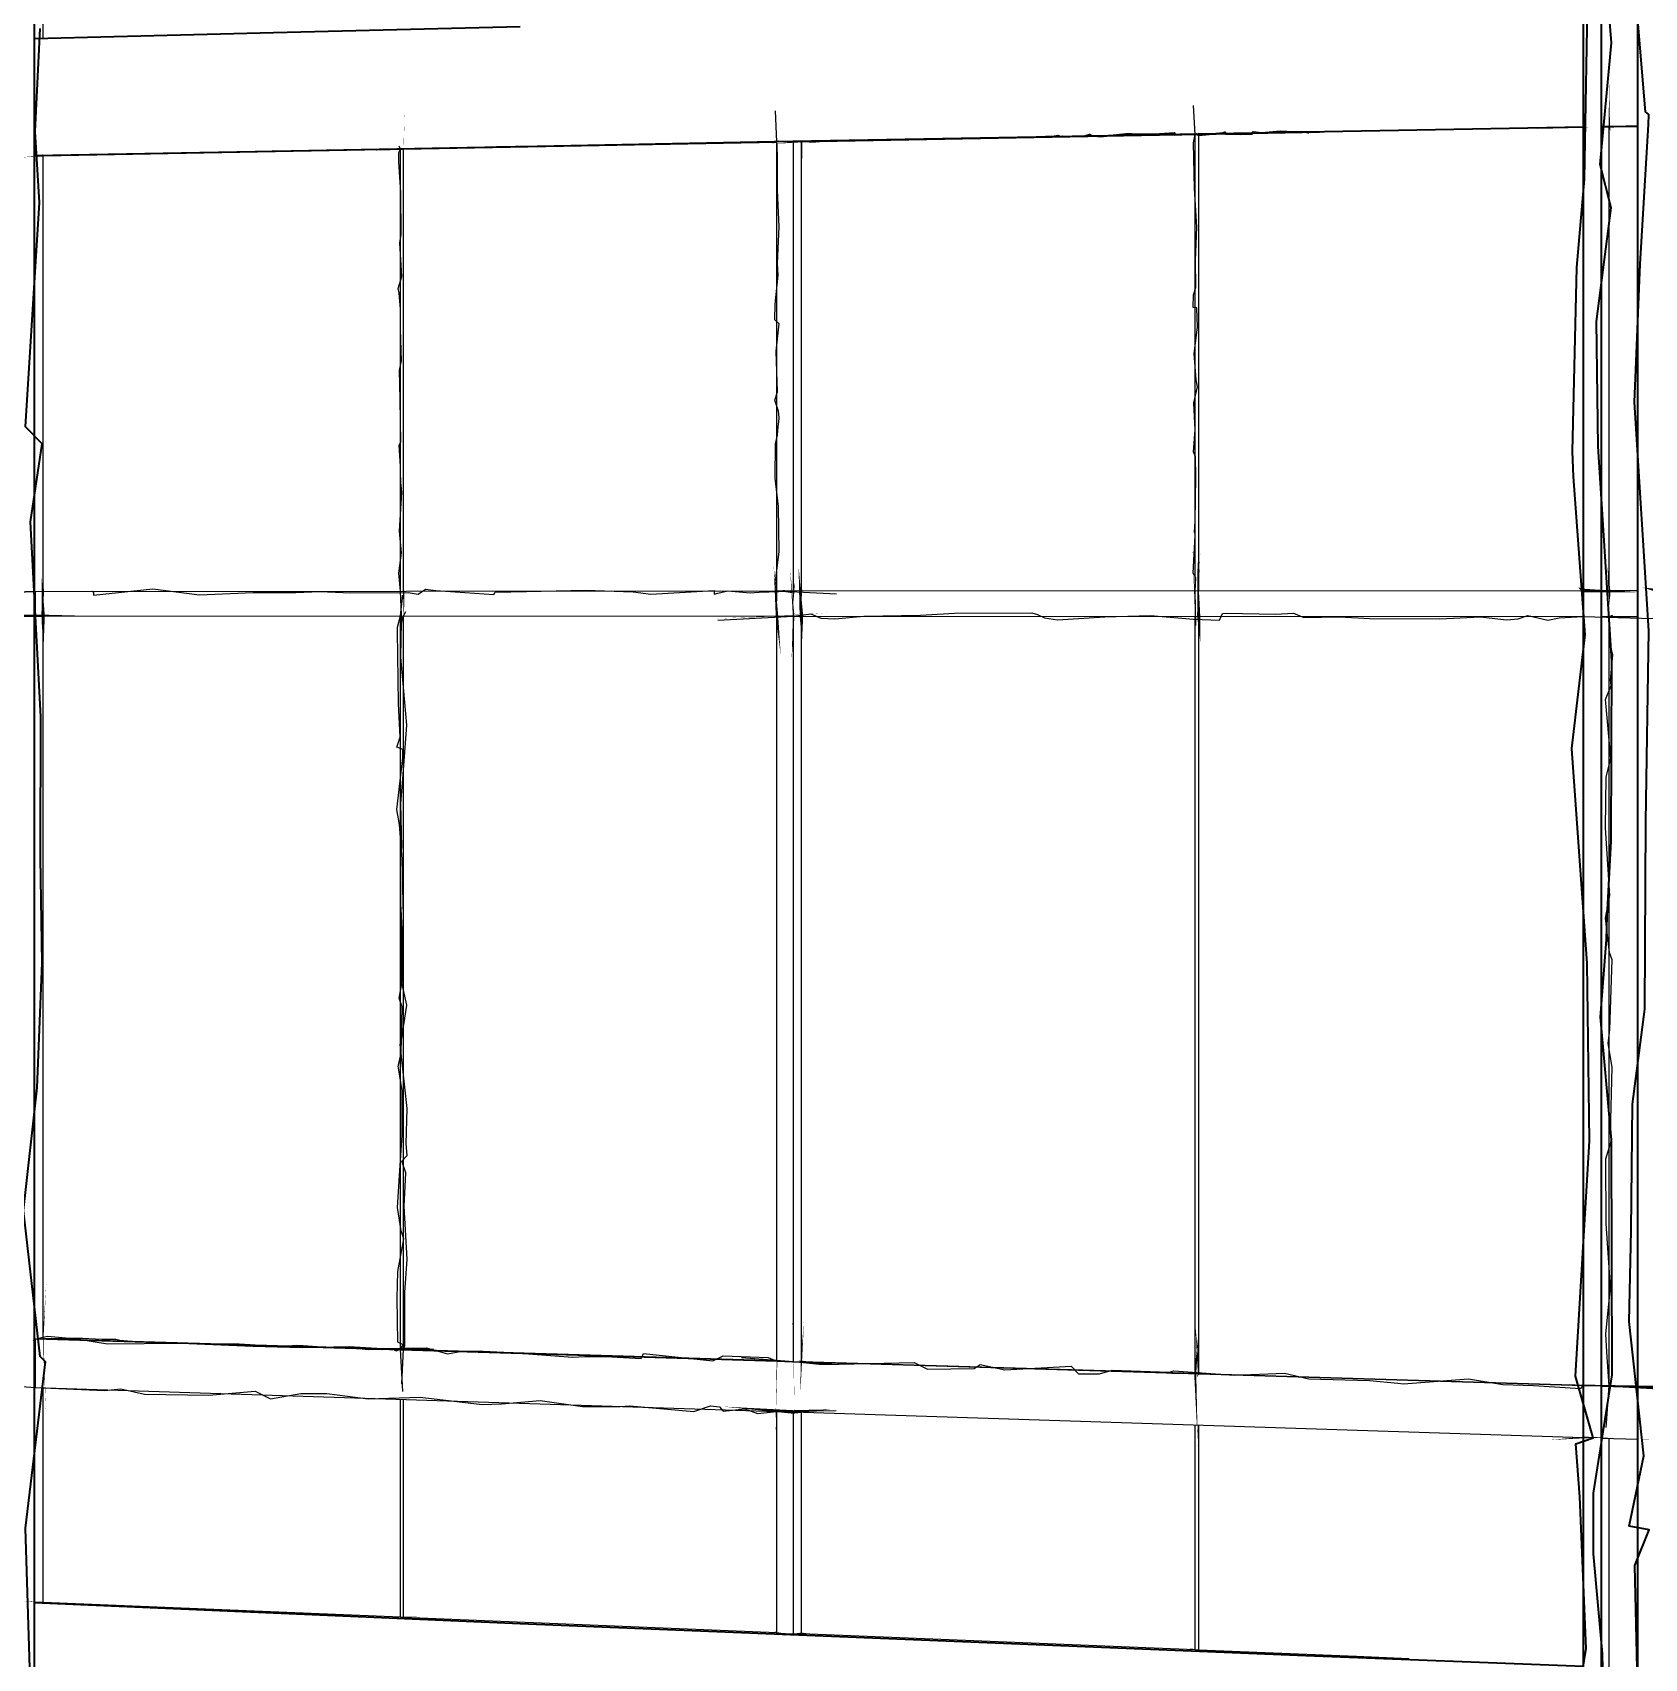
# Model space of a CAD drawing. Header units: inches. Extents: x -877 to 882, y -418 to 410.
# Drawn here: x -410 to -281.3, y -179.6 to -49.8 of the extents above; entities that cross this region are included whole.
import ezdxf

# ---------------------------------------------------------------- set-up
doc = ezdxf.new("R2010")
doc.units = ezdxf.units.IN
doc.header["$LTSCALE"] = 0.5
doc.header["$MEASUREMENT"] = 0
doc.layers.get('0').update_dxf_attribs({"lineweight": 18})
for name, color, linetype, lineweight in [('A-Glaz-Curt', 52, 'Continuous', 35), ('A-Glaz-Curt-Unit', 51, 'Continuous', 25), ('A-Wall', 113, 'Continuous', 35)]:
    doc.layers.add(name, color=color, linetype=linetype, lineweight=lineweight)

# ---------------------------------------------------------------- blocks, each defined once
blk = doc.blocks.new('*U12')
at = {"color": 7, "linetype": 'Continuous', "lineweight": -3}
for p, q in [((-289.84, -57.4), (-286.16, -57.33)), ((-350.55, -94.36), (-349.96, -94.36)), ((-350.55, -96.37), (-350, -96.37)), ((-349.22, -96.37), (-349.22, -96.37)), ((-350.55, -155.85), (-349.22, -155.89)), ((-350.5, -159.87), (-349.22, -159.92)), ((-304.28, -179.42), (-300.1, -179.59))]:
    blk.add_line(p, q, dxfattribs=at)
at = {"layer": 'A-Glaz-Curt', "color": 143, "linetype": 'Continuous', "lineweight": 35}
for p, q in [((-281.81, -223.87), (-281.81, 271.68)), ((-286.16, -223.62), (-286.16, 270.95)), ((-284.71, -223.7), (-284.71, 271.19)), ((-409.82, -215.92), (-409.82, 248.93)), ((-286.16, -57.31), (-286.16, -47.34)), ((-284.71, -57.28), (-284.71, -47.31)), ((-281.81, -57.23), (-281.81, -47.25)), ((-390.74, -49.77), (-371.06, -49.29)), ((-409.82, -50.24), (-390.74, -49.77)), ((-409.82, -59.6), (-409.82, -50.24)), ((-350.77, -58.48), (-329.87, -58.09)), ((-329.87, -58.09), (-308.34, -57.7)), ((-308.34, -57.7), (-286.16, -57.31)), ((-286.16, -57.31), (-286.16, -57.31)), ((-284.71, -57.28), (-283.75, -57.27)), ((-284.71, -57.28), (-284.1, -57.3)), ((-283.75, -57.27), (-282.78, -57.25)), ((-282.78, -57.25), (-281.81, -57.23)), ((-281.81, -57.23), (-281.81, -57.23)), ((-409.82, -59.6), (-390.74, -59.23)), ((-409.82, -59.6), (-409.14, -59.62)), ((-390.74, -59.23), (-371.06, -58.86)), ((-371.06, -58.86), (-350.77, -58.48)), ((-409.82, -175.13), (-409.14, -175.11)), ((-409.82, -184.5), (-409.82, -175.13)), ((-409.82, -175.13), (-390.74, -175.96)), ((-390.74, -175.96), (-371.06, -176.79)), ((-371.06, -176.79), (-350.77, -177.64)), ((-350.77, -177.64), (-329.87, -178.49)), ((-329.87, -178.49), (-308.34, -179.35)), ((-308.34, -179.35), (-286.16, -180.22))]:
    blk.add_line(p, q, dxfattribs=at)
at = {"layer": 'A-Glaz-Curt-Unit', "color": 141, "linetype": 'Continuous', "lineweight": 25}
for p, q in [((-409.14, -50.22), (-409.14, -33.08)), ((-348.6, -58.49), (-317.16, -57.91)), ((-316.88, -57.9), (-307.23, -57.72)), ((-284.1, -57.3), (-281.81, -57.26)), ((-284.1, -94.32), (-284.1, -57.3)), ((-409.14, -59.62), (-380.62, -59.09)), ((-409.14, -94.39), (-409.14, -59.62)), ((-380.36, -59.08), (-350.55, -58.53)), ((-348.6, -94.35), (-348.6, -58.49)), ((-409.14, -154.04), (-409.14, -96.34)), ((-348.6, -155.87), (-348.6, -96.37)), ((-284.1, -157.82), (-284.1, -96.4)), ((-409.14, -154.04), (-380.62, -154.9)), ((-380.36, -154.91), (-350.55, -155.81)), ((-348.6, -155.87), (-317.16, -156.82)), ((-316.88, -156.83), (-286.16, -157.76)), ((-409.14, -175.11), (-409.14, -157.98)), ((-284.1, -157.82), (-281.81, -157.89)), ((-348.6, -177.6), (-348.6, -159.94)), ((-284.1, -180.25), (-284.1, -162.02)), ((-409.14, -175.11), (-380.62, -176.28)), ((-380.36, -176.29), (-350.55, -177.52)), ((-348.6, -177.6), (-317.16, -178.89)), ((-316.88, -178.9), (-304.28, -179.42))]:
    blk.add_line(p, q, dxfattribs=at)
at = {"layer": 'A-Glaz-Curt-Unit', "color": 143, "linetype": 'Continuous', "lineweight": 25}
for p, q in [((-317.16, -57.91), (-316.88, -57.9)), ((-317.16, -94.34), (-317.16, -57.91)), ((-316.88, -94.34), (-316.88, -57.9)), ((-380.62, -59.09), (-380.36, -59.08)), ((-380.62, -94.37), (-380.62, -59.09)), ((-380.36, -94.37), (-380.36, -59.08)), ((-350.55, -58.5), (-349.22, -58.48)), ((-350.55, -94.36), (-350.55, -58.5)), ((-349.22, -94.35), (-349.22, -58.48)), ((-349.22, -58.48), (-348.6, -58.49)), ((-409.76, -94.39), (-350.55, -94.36)), ((-409.76, -96.34), (-409.76, -94.39)), ((-350.55, -94.36), (-349.22, -94.35)), ((-349.96, -94.36), (-286.18, -94.32)), ((-349.22, -94.35), (-349.22, -94.35)), ((-286.18, -96.39), (-286.18, -94.32)), ((-286.18, -94.32), (-286.16, -94.32)), ((-284.71, -96.4), (-284.71, -94.32)), ((-284.71, -94.32), (-281.81, -94.32)), ((-281.81, -96.4), (-281.81, -94.32)), ((-281.81, -94.32), (-281.81, -94.32)), ((-409.76, -96.34), (-350.55, -96.37)), ((-380.62, -154.9), (-380.62, -96.35)), ((-380.36, -154.91), (-380.36, -96.35)), ((-350.55, -155.85), (-350.55, -96.37)), ((-350.55, -96.37), (-349.22, -96.37)), ((-350, -96.37), (-349.22, -96.37)), ((-349.22, -155.89), (-349.22, -96.37)), ((-349.22, -96.37), (-349.22, -96.37)), ((-349.22, -96.37), (-286.18, -96.39)), ((-317.16, -156.82), (-317.16, -96.38)), ((-316.88, -156.83), (-316.88, -96.38)), ((-286.18, -96.39), (-286.16, -96.39)), ((-284.71, -96.4), (-281.81, -96.4)), ((-281.81, -96.4), (-281.81, -96.4)), ((-409.76, -154.06), (-409.14, -154.04)), ((-409.76, -157.96), (-409.76, -154.06)), ((-409.76, -154.06), (-350.55, -155.85)), ((-380.62, -154.9), (-380.36, -154.91)), ((-350.55, -155.85), (-349.22, -155.89)), ((-349.22, -155.89), (-286.18, -157.8)), ((-317.16, -156.82), (-316.88, -156.83)), ((-409.76, -157.96), (-350.55, -159.87)), ((-286.18, -161.95), (-286.18, -157.8)), ((-286.18, -157.8), (-286.16, -157.8)), ((-284.71, -157.84), (-284.1, -157.82)), ((-284.71, -162), (-284.71, -157.84)), ((-284.71, -157.84), (-281.81, -157.92)), ((-281.81, -162.09), (-281.81, -157.92)), ((-281.81, -157.92), (-281.81, -157.92)), ((-380.62, -176.28), (-380.62, -158.9)), ((-380.36, -176.29), (-380.36, -158.91)), ((-350.55, -177.57), (-350.55, -159.87)), ((-350.55, -159.87), (-349.22, -159.92)), ((-349.26, -159.91), (-286.18, -161.95)), ((-349.22, -177.63), (-349.22, -159.92)), ((-317.16, -178.89), (-317.16, -160.95)), ((-316.88, -178.9), (-316.88, -160.96)), ((-286.18, -161.95), (-286.16, -161.95)), ((-284.71, -162), (-281.81, -162.09)), ((-281.81, -162.09), (-281.81, -162.09)), ((-380.62, -176.28), (-380.36, -176.29)), ((-350.55, -177.57), (-349.22, -177.63)), ((-349.22, -177.63), (-348.6, -177.6)), ((-317.16, -178.89), (-316.88, -178.9))]:
    blk.add_line(p, q, dxfattribs=at)
blk = doc.blocks.new('New Napkin Sketch')
at = {"layer": 'A-Wall', "color": 141, "linetype": 'Continuous', "lineweight": 25}
for p, q in [((-409.14, -50.22), (-409.14, -33.08)), ((-316.88, -57.9), (-307.23, -57.72)), ((-284.1, -57.3), (-281.81, -57.26)), ((-409.14, -175.11), (-409.14, -157.98)), ((-284.1, -157.82), (-281.81, -157.89)), ((-348.6, -177.6), (-348.6, -159.94)), ((-284.1, -180.25), (-284.1, -162.02)), ((-316.88, -178.9), (-304.28, -179.42))]:
    blk.add_line(p, q, dxfattribs=at)
at = {"layer": 'A-Wall', "color": 143, "linetype": 'Continuous', "lineweight": 35}
for p, q in [((-286.16, -57.31), (-286.16, -47.34)), ((-284.71, -57.28), (-284.71, -47.31)), ((-281.81, -57.23), (-281.81, -47.25)), ((-409.82, -50.24), (-390.74, -49.77)), ((-409.82, -59.6), (-409.82, -50.24)), ((-286.16, -57.31), (-286.16, -57.31)), ((-284.71, -57.28), (-283.75, -57.27)), ((-284.71, -57.28), (-284.1, -57.3)), ((-283.75, -57.27), (-282.78, -57.25)), ((-282.78, -57.25), (-281.81, -57.23)), ((-281.81, -57.23), (-281.81, -57.23)), ((-409.82, -59.6), (-390.74, -59.23)), ((-409.82, -59.6), (-409.14, -59.62)), ((-409.82, -175.13), (-409.14, -175.11)), ((-409.82, -184.5), (-409.82, -175.13)), ((-409.82, -175.13), (-390.74, -175.96))]:
    blk.add_line(p, q, dxfattribs=at)
at = {"layer": 'A-Wall', "color": 143, "linetype": 'Continuous', "lineweight": 25}
for p, q in [((-317.16, -57.91), (-316.88, -57.9)), ((-380.62, -59.09), (-380.36, -59.08)), ((-350.55, -58.5), (-349.22, -58.48)), ((-349.22, -58.48), (-348.6, -58.49)), ((-409.76, -96.34), (-409.76, -94.39)), ((-350.55, -94.36), (-349.22, -94.35)), ((-349.22, -94.35), (-349.22, -94.35)), ((-286.18, -96.39), (-286.18, -94.32)), ((-286.18, -94.32), (-286.16, -94.32)), ((-284.71, -96.4), (-284.71, -94.32)), ((-284.71, -94.32), (-281.81, -94.32)), ((-281.81, -96.4), (-281.81, -94.32)), ((-281.81, -94.32), (-281.81, -94.32)), ((-350.55, -96.37), (-349.22, -96.37)), ((-350, -96.37), (-349.22, -96.37)), ((-349.22, -96.37), (-349.22, -96.37)), ((-286.18, -96.39), (-286.16, -96.39)), ((-284.71, -96.4), (-281.81, -96.4)), ((-281.81, -96.4), (-281.81, -96.4)), ((-409.76, -154.06), (-409.14, -154.04)), ((-409.76, -157.96), (-409.76, -154.06)), ((-380.62, -154.9), (-380.36, -154.91)), ((-350.55, -155.85), (-349.22, -155.89)), ((-317.16, -156.82), (-316.88, -156.83)), ((-286.18, -161.95), (-286.18, -157.8)), ((-286.18, -157.8), (-286.16, -157.8)), ((-284.71, -157.84), (-284.1, -157.82)), ((-284.71, -162), (-284.71, -157.84)), ((-284.71, -157.84), (-281.81, -157.92)), ((-281.81, -162.09), (-281.81, -157.92)), ((-281.81, -157.92), (-281.81, -157.92)), ((-380.62, -176.28), (-380.62, -158.9)), ((-380.36, -176.29), (-380.36, -158.91)), ((-350.55, -177.57), (-350.55, -159.87)), ((-350.55, -159.87), (-349.22, -159.92)), ((-349.22, -177.63), (-349.22, -159.92)), ((-317.16, -178.89), (-317.16, -160.95)), ((-316.88, -178.9), (-316.88, -160.96)), ((-286.18, -161.95), (-286.16, -161.95)), ((-284.71, -162), (-281.81, -162.09)), ((-281.81, -162.09), (-281.81, -162.09)), ((-380.62, -176.28), (-380.36, -176.29)), ((-350.55, -177.57), (-349.22, -177.63)), ((-349.22, -177.63), (-348.6, -177.6)), ((-317.16, -178.89), (-316.88, -178.9))]:
    blk.add_line(p, q, dxfattribs=at)
at = {"layer": 'A-Wall', "color": 7, "linetype": 'Continuous', "lineweight": -3}
for p, q in [((-289.84, -57.4), (-286.16, -57.33)), ((-350.55, -94.36), (-349.96, -94.36)), ((-350.55, -96.37), (-350, -96.37)), ((-349.22, -96.37), (-349.22, -96.37)), ((-350.55, -155.85), (-349.22, -155.89)), ((-350.5, -159.87), (-349.22, -159.92)), ((-304.28, -179.42), (-300.1, -179.59))]:
    blk.add_line(p, q, dxfattribs=at)
at = {"layer": 'A-Wall', "color": 143, "linetype": 'Continuous', "lineweight": 35, "extrusion": (0, 0, -1)}
for points in [[(287, -229.79), (286.16, -223.62), (285.3, -223.18), (285.61, -216.78), (286.9, -208.98), (286.12, -207.05), (285.74, -191.4), (287, -185.37), (285.96, -178.8), (286.44, -166.69), (286.77, -162.46), (285.38, -161.97), (286.79, -157.06), (285.69, -138.25), (285.87, -124.1), (287.08, -106.94), (286.03, -97.86), (286.95, -85.21), (287.04, -83.21), (286.69, -68.54), (286.07, -61.47), (285.79, -44.9)], [(280.97, -230.32), (281.81, -223.87), (281.62, -216.13), (281.32, -214.31), (280.89, -200.2), (281.71, -187.42), (282.06, -172.18), (280.91, -169.32), (282.52, -169.04), (281.35, -163.41), (282.52, -152.68), (282.35, -145.41), (282.26, -135.34), (281.27, -127.74), (281.18, -112.76), (280.94, -97.55), (282.1, -79.29), (281.63, -68.27), (280.97, -57.12), (280.95, -56.31), (281.21, -56.09), (282.72, -37.93)], [(284.51, -225.17), (284.71, -223.7), (283.86, -217.16), (284.24, -198.32), (284.63, -179.2), (285.35, -171.23), (285.35, -166.39), (283.87, -156.95), (283.92, -138.18), (284.81, -128.39), (284.32, -122.19), (284.27, -120.32), (283.94, -114.33), (283.89, -99.96), (284.99, -82.83), (285.13, -72.85), (283.95, -63.76), (284.84, -60.3), (283.92, -50.6), (284.84, -39.42)], [(410.37, -221.92), (409.82, -215.92), (409.84, -198.8), (409.43, -183.69), (410.13, -182.91), (410.54, -169.18), (408.94, -155.9), (409.37, -155.47), (410.7, -143.83), (409.61, -134.02), (409.22, -124.05), (409.35, -115.67), (409.32, -104.4), (410.16, -88.83), (409.22, -82.62), (410.54, -81.24), (409.42, -63.35), (409.79, -57.66), (409.38, -49.44)], [(331.94, -58.14), (329.87, -58.09), (328.4, -58.04), (328.09, -58), (327.93, -58.08), (327.73, -58.05), (326.14, -58.07), (325.59, -57.91), (325.48, -57.98), (324.72, -58.06), (322.69, -57.86), (322.22, -57.87), (321.72, -57.88), (320.4, -57.89), (318.81, -57.79), (318.78, -57.93), (317.08, -57.85), (316.88, -57.96), (314.95, -57.77), (314.79, -57.73), (314.73, -57.86), (313.52, -57.89), (312.62, -57.86), (312.53, -57.7), (311.85, -57.79), (310.39, -57.65), (309.28, -57.69), (308.34, -57.7), (308.1, -57.77)]]:
    blk.add_lwpolyline(points, dxfattribs=at)
for points in [[(392.69, -49.89, 0, 0.00542, 0), (390.74, -49.77, 0.00542, 0, 0), (390.44, -49.74, 0, 0, 0)], [(373.01, -58.84, 0, 0.0817, 0), (371.06, -58.86, 0.0817, 0, 0), (370.39, -58.92, 0, 0, 0), (369.02, -58.86, 0, 0, 0), (367.15, -58.74, 0, 0, 0), (366.37, -58.7, 0, 0, 0), (366.32, -58.71, 0, 0, 0), (365.92, -58.69, 0, 0, 0), (364.35, -58.67, 0, 0, 0), (363.01, -58.69, 0, 0, 0), (362.8, -58.66, 0, 0, 0), (361.05, -58.59, 0, 0, 0), (359.53, -58.59, 0, 0, 0), (358.23, -58.57, 0, 0, 0), (357.76, -58.53, 0, 0, 0), (356.24, -58.67, 0, 0, 0), (356.21, -58.66, 0, 0, 0), (355.13, -58.61, 0, 0, 0), (354.14, -58.61, 0, 0, 0), (352.36, -58.56, 0, 0.0837, 0), (350.77, -58.48, 0.0837, 0, 0), (350.36, -58.38, 0, 0, 0)], [(351.34, -58.46, 0, 0.0711, 0), (350.77, -58.48, 0.0711, 0, 0), (349.19, -58.42, 0, 0, 0), (349.14, -58.45, 0, 0, 0), (347.41, -58.39, 0, 0, 0), (346.52, -58.3, 0, 0, 0), (345.8, -58.48, 0, 0, 0), (345.07, -58.43, 0, 0, 0), (343.83, -58.42, 0, 0, 0), (342.22, -58.3, 0, 0, 0), (341.96, -58.41, 0, 0, 0), (340.57, -58.26, 0, 0, 0), (338.81, -58.36, 0, 0, 0), (337.9, -58.21, 0, 0, 0), (337.7, -58.14, 0, 0, 0), (336.12, -58.19, 0, 0, 0), (334.35, -58.14, 0, 0, 0), (333.62, -58.2, 0, 0, 0), (332.43, -58.16, 0, 0, 0), (331.43, -58.04, 0, 0, 0), (331.21, -58.17, 0, 0, 0), (329.87, -58.18, 0, 0.0748, 0), (329.87, -58.09, 0.0748, 0, 0), (328.74, -58.11, 0, 0, 0)], [(309.69, -57.82, 0, 0.0132, 0), (308.34, -57.7, 0.0132, 0, 0), (306.35, -57.71, 0, 0, 0), (305.47, -57.73, 0, 0, 0), (304.68, -57.62, 0, 0, 0), (304.13, -57.7, 0, 0, 0), (303.19, -57.65, 0, 0, 0), (301.4, -57.61, 0, 0, 0), (299.73, -57.53, 0, 0, 0), (297.75, -57.49, 0, 0, 0), (296.18, -57.58, 0, 0, 0), (295.22, -57.44, 0, 0, 0), (293.35, -57.46, 0, 0, 0), (291.25, -57.36, 0, 0, 0), (289.6, -57.41, 0, 0, 0), (288.89, -57.4, 0, 0, 0), (288.7, -57.25, 0, 0, 0), (286.52, -57.38, 0, 0.0797, 0), (286.16, -57.31, 0.0797, 0, 0), (285.71, -57.38, 0, 0, 0)], [(390.88, -59.14, 0, 0.0817, 0), (390.74, -59.23, 0.0817, 0, 0), (390.69, -59.28, 0, 0, 0), (388.79, -59.27, 0, 0, 0), (387.25, -59.13, 0, 0, 0), (387.24, -59.09, 0, 0, 0), (386.29, -59.08, 0, 0, 0), (386.27, -59.08, 0, 0, 0), (385.17, -59.2, 0, 0, 0), (383.78, -59.12, 0, 0, 0), (382.68, -59.17, 0, 0, 0), (381.96, -59.07, 0, 0, 0), (381.55, -59.01, 0, 0, 0), (380.1, -59.08, 0, 0, 0), (378.31, -59.03, 0, 0, 0), (377.1, -59.03, 0, 0, 0), (376.6, -58.95, 0, 0, 0), (376.55, -59.03, 0, 0, 0), (374.91, -58.93, 0, 0, 0), (374.16, -58.96, 0, 0, 0), (372.51, -58.81, 0, 0, 0), (371.51, -58.78, 0, 0.0824, 0), (371.06, -58.86, 0.0824, 0, 0), (371.05, -58.95, 0, 0, 0)], [(391.17, -176.02, 0, 0.0958, 0), (390.74, -175.96, 0.0958, 0, 0), (389.37, -176.02, 0, 0, 0), (387.89, -175.99, 0, 0, 0), (387.75, -176.12, 0, 0, 0), (386.5, -176.22, 0, 0, 0), (386.07, -176.13, 0, 0, 0), (384.79, -176.12, 0, 0, 0), (383.35, -176.22, 0, 0, 0), (382.09, -176.27, 0, 0, 0), (381.29, -176.44, 0, 0, 0), (379.45, -176.36, 0, 0, 0), (378.23, -176.54, 0, 0, 0), (377.52, -176.57, 0, 0, 0), (376.48, -176.58, 0, 0, 0), (375.74, -176.51, 0, 0, 0), (374.85, -176.61, 0, 0, 0), (373.84, -176.77, 0, 0, 0), (373.17, -176.62, 0, 0, 0), (371.59, -176.81, 0, 0.0741, 0), (371.06, -176.79, 0.0741, 0, 0), (369.78, -176.88, 0, 0, 0)], [(372.29, -176.77, 0, 0.0724, 0), (371.06, -176.79, 0.0724, 0, 0), (371.03, -176.9, 0, 0, 0), (370.05, -176.84, 0, 0, 0), (368.98, -176.86, 0, 0, 0), (368.89, -176.93, 0, 0, 0), (367.25, -176.96, 0, 0, 0), (366.52, -177.04, 0, 0, 0), (364.76, -177.04, 0, 0, 0), (364.42, -177.15, 0, 0, 0), (362.53, -177.23, 0, 0, 0), (361.4, -177.17, 0, 0, 0), (359.89, -177.32, 0, 0, 0), (358.86, -177.35, 0, 0, 0), (357.64, -177.34, 0, 0, 0), (355.83, -177.51, 0, 0, 0), (354.24, -177.48, 0, 0, 0), (353.8, -177.57, 0, 0, 0), (353.75, -177.48, 0, 0, 0), (352.64, -177.6, 0, 0, 0), (351.17, -177.64, 0, 0, 0), (351.13, -177.71, 0, 0.0612, 0), (350.77, -177.64, 0.0612, 0, 0), (350.25, -177.67, 0, 0, 0)], [(352.32, -177.65, 0, 0.0403, 0), (350.77, -177.64, 0.0403, 0, 0), (349.77, -177.78, 0, 0, 0), (348.45, -177.81, 0, 0, 0), (346.51, -177.71, 0, 0, 0), (345.96, -177.75, 0, 0, 0), (344.97, -177.86, 0, 0, 0), (344.08, -177.84, 0, 0, 0), (342.01, -178.01, 0, 0, 0), (341.11, -178.05, 0, 0, 0), (340.41, -177.98, 0, 0, 0), (339.77, -178.14, 0, 0, 0), (337.7, -178.17, 0, 0, 0), (335.71, -178.31, 0, 0, 0), (335.3, -178.21, 0, 0, 0), (334.61, -178.29, 0, 0, 0), (333.26, -178.39, 0, 0, 0), (331.22, -178.38, 0, 0, 0), (330.34, -178.41, 0, 0.0537, 0), (329.87, -178.49, 0.0537, 0, 0), (329.53, -178.54, 0, 0, 0)], [(331.23, -178.4, 0, 0.0476, 0), (329.87, -178.49, 0.0476, 0, 0), (329.08, -178.5, 0, 0, 0), (328.39, -178.51, 0, 0, 0), (326.35, -178.72, 0, 0, 0), (325.32, -178.76, 0, 0, 0), (323.98, -178.81, 0, 0, 0), (323.11, -178.7, 0, 0, 0), (321.77, -178.86, 0, 0, 0), (320.23, -178.79, 0, 0, 0), (320.05, -178.92, 0, 0, 0), (318.89, -178.83, 0, 0, 0), (317.77, -179.05, 0, 0, 0), (317.44, -179.03, 0, 0, 0), (316.54, -178.95, 0, 0, 0), (315.55, -179.03, 0, 0, 0), (314.98, -178.99, 0, 0, 0), (313.33, -179.24, 0, 0, 0), (313.25, -179.06, 0, 0, 0), (313, -179.09, 0, 0, 0), (312.05, -179.1, 0, 0, 0), (310.32, -179.3, 0, 0, 0), (308.44, -179.31, 0, 0.103, 0), (308.34, -179.35, 0.103, 0, 0), (307.92, -179.38, 0, 0, 0)], [(309.77, -179.35, 0, 0.0717, 0), (308.34, -179.35, 0.0717, 0, 0), (306.54, -179.36, 0, 0, 0), (304.5, -179.47, 0, 0, 0), (303.23, -179.54, 0, 0, 0), (301.72, -179.54, 0, 0, 0), (299.99, -179.58, 0, 0, 0), (299.26, -179.68, 0, 0, 0), (298.11, -179.69, 0, 0, 0), (295.97, -179.75, 0, 0, 0), (293.79, -179.99, 0, 0, 0), (293.37, -179.86, 0, 0, 0), (293.26, -179.88, 0, 0, 0), (292.73, -180.02, 0, 0, 0), (291.44, -180.1, 0, 0, 0), (290.11, -180.14, 0, 0, 0), (289.84, -180.11, 0, 0, 0), (288.33, -180.11, 0, 0, 0), (287.05, -180.12, 0, 0.0464, 0), (286.16, -180.22, 0.0464, 0, 0), (286.12, -180.21, 0, 0, 0)]]:
    blk.add_lwpolyline(points, format="xyseb", dxfattribs=at)
at = {"layer": 'A-Wall', "color": 141, "linetype": 'Continuous', "lineweight": 25, "extrusion": (0, 0, -1)}
for points in [[(284.05, -95.58, 0, 0.164, 0), (284.1, -94.32, 0.164, 0, 0), (284.23, -92.39, 0, 0, 0), (284.09, -90.11, 0, 0, 0), (284.07, -87.08, 0, 0, 0), (284.28, -86.82, 0, 0, 0), (284.19, -84.96, 0, 0, 0), (284.09, -83.32, 0, 0, 0), (283.94, -82.06, 0, 0, 0), (283.96, -79.33, 0, 0, 0), (284.1, -77.08, 0, 0, 0), (284.17, -74.73, 0, 0, 0), (284.27, -74.51, 0, 0, 0), (284.11, -71.33, 0, 0, 0), (284.25, -69.42, 0, 0, 0), (284.09, -68.41, 0, 0, 0), (284.25, -65.01, 0, 0, 0), (284.11, -61.38, 0, 0, 0), (284.11, -59.4, 0, 0, 0), (284.08, -58.57, 0, 0, 0), (284, -57.65, 0, 0.118, 0), (284.1, -57.3, 0.118, 0, 0), (284.11, -53.91, 0, 0, 0)], [(351.09, -58.67, 0, 0.0877, 0), (348.6, -58.49, 0.0877, 0, 0), (347.2, -58.57, 0, 0, 0), (344.97, -58.54, 0, 0, 0), (342.7, -58.26, 0, 0, 0), (340.63, -58.3, 0, 0, 0), (337.74, -58.38, 0, 0, 0), (337.45, -58.26, 0, 0, 0), (334.63, -58.35, 0, 0, 0), (332.16, -58.1, 0, 0, 0), (331.25, -58.02, 0, 0, 0), (329.27, -58.09, 0, 0, 0), (326.41, -58.12, 0, 0, 0), (325.78, -58.02, 0, 0, 0), (325.15, -57.95, 0, 0, 0), (323.79, -58.04, 0, 0, 0), (322.5, -57.94, 0, 0, 0), (322.13, -58, 0, 0, 0), (320.95, -57.97, 0, 0, 0), (319.24, -58.05, 0, 0, 0), (317.35, -57.98, 0, 0.131, 0), (317.16, -57.91, 0.131, 0, 0), (316.32, -57.9, 0, 0, 0)], [(348.71, -96.82, 0, 0.125, 0), (348.6, -94.35, 0.125, 0, 0), (348.62, -91.95, 0, 0, 0), (348.52, -90.36, 0, 0, 0), (348.65, -88.88, 0, 0, 0), (348.59, -85.73, 0, 0, 0), (348.49, -85.26, 0, 0, 0), (348.63, -84.36, 0, 0, 0), (348.49, -81.63, 0, 0, 0), (348.76, -78.64, 0, 0, 0), (348.64, -77.14, 0, 0, 0), (348.61, -75.53, 0, 0, 0), (348.55, -74.03, 0, 0, 0), (348.68, -73.15, 0, 0, 0), (348.64, -71.17, 0, 0, 0), (348.7, -70.24, 0, 0, 0), (348.56, -69.1, 0, 0, 0), (348.77, -66.35, 0, 0, 0), (348.77, -64.88, 0, 0, 0), (348.58, -61.37, 0, 0, 0), (348.65, -60.42, 0, 0, 0), (348.53, -59.95, 0, 0.164, 0), (348.6, -58.49, 0.164, 0, 0), (348.57, -58.37, 0, 0, 0)], [(410.96, -59.74, 0, 0.0739, 0), (409.14, -59.62, 0.0739, 0, 0), (408.78, -59.5, 0, 0, 0), (407.46, -59.56, 0, 0, 0), (407.42, -59.54, 0, 0, 0), (406.3, -59.69, 0, 0, 0), (405.29, -59.6, 0, 0, 0), (404.4, -59.53, 0, 0, 0), (402.68, -59.38, 0, 0, 0), (400.38, -59.41, 0, 0, 0), (399.81, -59.57, 0, 0, 0), (399.19, -59.52, 0, 0, 0), (397.44, -59.36, 0, 0, 0), (396.77, -59.52, 0, 0, 0), (395.27, -59.34, 0, 0, 0), (392.68, -59.32, 0, 0, 0), (391.28, -59.19, 0, 0, 0), (389.17, -59.12, 0, 0, 0), (386.9, -59.33, 0, 0, 0), (384.64, -59.06, 0, 0, 0), (382.17, -59.12, 0, 0, 0), (381.01, -59.07, 0, 0.0335, 0), (380.62, -59.09, 0.0335, 0, 0), (380.46, -59.07, 0, 0, 0)], [(409.25, -97.13, 0, 0.167, 0), (409.14, -94.39, 0.167, 0, 0), (409.11, -93.98, 0, 0, 0), (409.1, -93.15, 0, 0, 0), (409.21, -92.7, 0, 0, 0), (408.99, -89.95, 0, 0, 0), (409.04, -89.22, 0, 0, 0), (409.26, -88.18, 0, 0, 0), (409.02, -88.11, 0, 0, 0), (409.16, -85.22, 0, 0, 0), (409.24, -83.28, 0, 0, 0), (409.24, -81.37, 0, 0, 0), (409.27, -80.73, 0, 0, 0), (409.3, -77.47, 0, 0, 0), (409.07, -74.04, 0, 0, 0), (409.09, -72.07, 0, 0, 0), (409.31, -68.64, 0, 0, 0), (409.04, -68.39, 0, 0, 0), (409.29, -68.31, 0, 0, 0), (409.02, -66.76, 0, 0, 0), (409.24, -64.08, 0, 0, 0), (408.97, -62.86, 0, 0, 0), (409.09, -60.26, 0, 0.0634, 0), (409.14, -59.62, 0.0634, 0, 0), (409.24, -59.43, 0, 0, 0)], [(382.57, -59.19, 0, 0.11, 0), (380.36, -59.08, 0.11, 0, 0), (377.76, -58.96, 0, 0, 0), (374.95, -59, 0, 0, 0), (372.93, -59.02, 0, 0, 0), (370.38, -58.76, 0, 0, 0), (367.86, -58.97, 0, 0, 0), (365.89, -58.94, 0, 0, 0), (363.2, -58.75, 0, 0, 0), (361.47, -58.68, 0, 0, 0), (358.66, -58.65, 0, 0, 0), (357.03, -58.78, 0, 0, 0), (355.21, -58.62, 0, 0, 0), (353.62, -58.63, 0, 0, 0), (351.74, -58.43, 0, 0, 0), (350.82, -58.67, 0, 0.00917, 0), (350.55, -58.53, 0.00917, 0, 0), (350.54, -58.47, 0, 0, 0)], [(408.92, -159.77, 0, 0.0617, 0), (409.14, -154.04, 0.0617, 0, 0), (408.89, -149.59, 0, 0, 0), (409, -145.08, 0, 0, 0), (409.35, -144.34, 0, 0, 0), (409.3, -142.82, 0, 0, 0), (409.37, -142.58, 0, 0, 0), (409.26, -138.57, 0, 0, 0), (409.03, -136.85, 0, 0, 0), (409.42, -134.4, 0, 0, 0), (409.35, -134.13, 0, 0, 0), (409.38, -133, 0, 0, 0), (408.96, -127.91, 0, 0, 0), (409.26, -126.44, 0, 0, 0), (408.89, -120.69, 0, 0, 0), (409.06, -115.53, 0, 0, 0), (409.23, -114, 0, 0, 0), (409.39, -110.67, 0, 0, 0), (409.34, -106.51, 0, 0, 0), (409.41, -104.62, 0, 0, 0), (409.2, -103.03, 0, 0, 0), (409.31, -100, 0, 0, 0), (409.12, -99.33, 0, 0.269, 0), (409.14, -96.34, 0.269, 0, 0), (409.25, -93.29, 0, 0, 0)], [(348.7, -158.62, 0, 0.104, 0), (348.6, -155.87, 0.104, 0, 0), (348.4, -152.65, 0, 0, 0), (348.8, -147.6, 0, 0, 0), (348.82, -146.63, 0, 0, 0), (348.41, -143.48, 0, 0, 0), (348.49, -137.95, 0, 0, 0), (348.49, -134.78, 0, 0, 0), (348.46, -132.58, 0, 0, 0), (348.59, -131.84, 0, 0, 0), (348.86, -129.53, 0, 0, 0), (348.86, -127.51, 0, 0, 0), (348.72, -125.04, 0, 0, 0), (348.57, -121.64, 0, 0, 0), (348.36, -117.04, 0, 0, 0), (348.64, -115.96, 0, 0, 0), (348.47, -112.53, 0, 0, 0), (348.32, -108.24, 0, 0, 0), (348.69, -102.95, 0, 0, 0), (348.55, -98.41, 0, 0.285, 0), (348.6, -96.37, 0.285, 0, 0), (348.83, -92.34, 0, 0, 0)], [(382.43, -154.96, 0, 0.012, 0), (380.36, -154.91, 0.012, 0, 0), (379.38, -155.02, 0, 0, 0), (377.89, -154.9, 0, 0, 0), (377.41, -155.07, 0, 0, 0), (375.07, -155.11, 0, 0, 0), (372.37, -155.22, 0, 0, 0), (371.73, -155.21, 0, 0, 0), (371.7, -155.24, 0, 0, 0), (368.88, -155.38, 0, 0, 0), (366.04, -155.31, 0, 0, 0), (365.31, -155.41, 0, 0, 0), (362.9, -155.39, 0, 0, 0), (362.07, -155.37, 0, 0, 0), (359.86, -155.6, 0, 0, 0), (358.28, -155.65, 0, 0, 0), (355.37, -155.76, 0, 0, 0), (353.21, -155.71, 0, 0, 0), (352.05, -155.91, 0, 0.00681, 0), (350.55, -155.81, 0.00681, 0, 0), (348.63, -155.88, 0, 0, 0)], [(348.83, -155.8, 0, 0.123, 0), (348.6, -155.87, 0.123, 0, 0), (346.73, -156.05, 0, 0, 0), (343.72, -156.12, 0, 0, 0), (340.88, -155.96, 0, 0, 0), (339.82, -156.2, 0, 0, 0), (338.1, -156.32, 0, 0, 0), (338.07, -156.17, 0, 0, 0), (336.02, -156.29, 0, 0, 0), (333.1, -156.32, 0, 0, 0), (330.07, -156.54, 0, 0, 0), (329.87, -156.49, 0, 0, 0), (327.7, -156.43, 0, 0, 0), (324.81, -156.71, 0, 0, 0), (323.03, -156.66, 0, 0, 0), (321.25, -156.76, 0, 0, 0), (320.47, -156.72, 0, 0, 0), (319.2, -156.86, 0, 0, 0), (317.46, -156.85, 0, 0.105, 0), (317.16, -156.82, 0.105, 0, 0), (316.36, -156.83, 0, 0, 0)], [(319.65, -156.89, 0, 0.0881, 0), (316.88, -156.83, 0.0881, 0, 0), (316.35, -156.91, 0, 0, 0), (315.73, -156.85, 0, 0, 0), (315.37, -156.74, 0, 0, 0), (314.56, -157.01, 0, 0, 0), (312.25, -156.94, 0, 0, 0), (310.92, -157.05, 0, 0, 0), (310.18, -156.91, 0, 0, 0), (308.06, -157.06, 0, 0, 0), (306.08, -157.25, 0, 0, 0), (303.31, -157.34, 0, 0, 0), (302.84, -157.25, 0, 0, 0), (299.83, -157.43, 0, 0, 0), (299.77, -157.43, 0, 0, 0), (297.6, -157.56, 0, 0, 0), (297.02, -157.28, 0, 0, 0), (296, -157.4, 0, 0, 0), (293.28, -157.58, 0, 0, 0), (291.35, -157.49, 0, 0, 0), (290.51, -157.55, 0, 0, 0), (289, -157.76, 0, 0, 0), (287.86, -157.85, 0, 0.00235, 0), (286.16, -157.76, 0.00235, 0, 0), (284.39, -157.87, 0, 0, 0)], [(282.22, -157.96, 0, 0.174, 0), (279.7, -157.94, 0.174, 0, 0), (277.36, -158, 0, 0, 0), (274.6, -158.14, 0, 0, 0), (271.99, -158.15, 0, 0, 0), (270.67, -158.29, 0, 0, 0), (269.66, -158.3, 0, 0, 0), (267.78, -158.09, 0, 0, 0), (265.63, -158.41, 0, 0, 0), (262.89, -158.39, 0, 0, 0), (260.03, -158.5, 0, 0, 0), (257.76, -158.63, 0, 0, 0), (254.51, -158.46, 0, 0, 0), (251.83, -158.66, 0, 0, 0), (248.51, -158.91, 0, 0, 0), (248.01, -158.66, 0, 0, 0), (246.04, -158.79, 0, 0.039, 0), (244.73, -158.88, 0.039, 0, 0), (244.67, -158.74, 0, 0, 0)], [(411.52, -174.98, 0, 0.0526, 0), (409.14, -175.11, 0.0526, 0, 0), (407.04, -175.23, 0, 0, 0), (404.91, -175.39, 0, 0, 0), (402.45, -175.52, 0, 0, 0), (402.28, -175.48, 0, 0, 0), (401.27, -175.4, 0, 0, 0), (399.44, -175.38, 0, 0, 0), (399.44, -175.44, 0, 0, 0), (396.7, -175.51, 0, 0, 0), (396.52, -175.6, 0, 0, 0), (395.39, -175.65, 0, 0, 0), (393.86, -175.83, 0, 0, 0), (393.85, -175.64, 0, 0, 0), (393.18, -175.81, 0, 0, 0), (391.41, -175.91, 0, 0, 0), (388.93, -175.98, 0, 0, 0), (387.02, -176.12, 0, 0, 0), (384.94, -176.11, 0, 0, 0), (383.09, -176.31, 0, 0, 0), (382.62, -176.33, 0, 0, 0), (380.77, -176.28, 0, 0.0716, 0), (380.62, -176.28, 0.0716, 0, 0), (379.07, -176.26, 0, 0, 0)], [(381.76, -176.35, 0, 0.0459, 0), (380.36, -176.29, 0.0459, 0, 0), (380.15, -176.38, 0, 0, 0), (377.59, -176.36, 0, 0, 0), (375.43, -176.6, 0, 0, 0), (374.48, -176.62, 0, 0, 0), (372.9, -176.65, 0, 0, 0), (369.95, -176.66, 0, 0, 0), (369.02, -176.62, 0, 0, 0), (366.8, -176.84, 0, 0, 0), (366.41, -176.81, 0, 0, 0), (363.72, -176.88, 0, 0, 0), (363.21, -176.88, 0, 0, 0), (361.16, -176.98, 0, 0, 0), (358.77, -177.07, 0, 0, 0), (356.58, -177.13, 0, 0, 0), (353.73, -177.35, 0, 0, 0), (350.79, -177.4, 0, 0.057, 0), (350.55, -177.52, 0.057, 0, 0), (349.5, -177.67, 0, 0, 0)], [(349.87, -177.69, 0, 0.142, 0), (348.6, -177.6, 0.142, 0, 0), (348.09, -177.59, 0, 0, 0), (345.73, -177.78, 0, 0, 0), (343.05, -177.92, 0, 0, 0), (340.5, -178.03, 0, 0, 0), (339.6, -178.02, 0, 0, 0), (338.42, -177.99, 0, 0, 0), (335.79, -177.98, 0, 0, 0), (332.92, -178.22, 0, 0, 0), (330.15, -178.26, 0, 0, 0), (327.81, -178.37, 0, 0, 0), (325.19, -178.67, 0, 0, 0), (324.14, -178.52, 0, 0, 0), (321, -178.69, 0, 0, 0), (319.96, -178.65, 0, 0, 0), (319.42, -178.89, 0, 0, 0), (317.73, -178.75, 0, 0.0607, 0), (317.16, -178.89, 0.0607, 0, 0), (316.7, -178.95, 0, 0, 0)]]:
    blk.add_lwpolyline(points, format="xyseb", dxfattribs=at)
at = {"layer": 'A-Wall', "color": 143, "linetype": 'Continuous', "lineweight": 25, "extrusion": (0, 0, -1)}
for points in [[(380.33, -97.43, 0, 0.107, 0), (380.36, -94.37, 0.107, 0, 0), (380.42, -93.77, 0, 0, 0), (380.38, -91.88, 0, 0, 0), (380.42, -91.54, 0, 0, 0), (380.37, -88.05, 0, 0, 0), (380.19, -87.57, 0, 0, 0), (380.49, -85.3, 0, 0, 0), (380.29, -82.5, 0, 0, 0), (380.36, -82.29, 0, 0, 0), (380.48, -79.18, 0, 0, 0), (380.49, -76.91, 0, 0, 0), (380.54, -74.21, 0, 0, 0), (380.42, -73.99, 0, 0, 0), (380.32, -71.38, 0, 0, 0), (380.32, -68.53, 0, 0, 0), (380.46, -68.43, 0, 0, 0), (380.27, -66.47, 0, 0, 0), (380.27, -64.73, 0, 0, 0), (380.48, -62.27, 0, 0, 0), (380.36, -60.38, 0, 0.0173, 0), (380.36, -59.08, 0.0173, 0, 0), (380.27, -55.68, 0, 0, 0)], [(349.26, -95.42, 0, 0.124, 0), (349.22, -94.35, 0.124, 0, 0), (349.14, -93.68, 0, 0, 0), (349.15, -93.5, 0, 0, 0), (349.12, -92.61, 0, 0, 0), (349.06, -89.59, 0, 0, 0), (349.33, -87.13, 0, 0, 0), (349.28, -85.61, 0, 0, 0), (349.27, -84.66, 0, 0, 0), (349.39, -84.48, 0, 0, 0), (349.2, -81.01, 0, 0, 0), (349.34, -77.8, 0, 0, 0), (349.07, -77.57, 0, 0, 0), (349.29, -74.67, 0, 0, 0), (349.19, -73.94, 0, 0, 0), (349.27, -72.33, 0, 0, 0), (349.06, -69.35, 0, 0, 0), (349.1, -68.19, 0, 0, 0), (349.08, -65.62, 0, 0, 0), (349.26, -62.99, 0, 0, 0), (349.16, -59.9, 0, 0, 0), (349.33, -59.15, 0, 0.000454, 0), (349.22, -58.48, 0.000454, 0, 0), (349.2, -57.46, 0, 0, 0)], [(316.87, -95.91, 0, 0.0146, 0), (316.88, -94.34, 0.0146, 0, 0), (316.74, -90.78, 0, 0, 0), (316.91, -88.51, 0, 0, 0), (316.85, -84.97, 0, 0, 0), (317.03, -82.61, 0, 0, 0), (316.78, -79.99, 0, 0, 0), (316.81, -78.59, 0, 0, 0), (316.72, -76.49, 0, 0, 0), (316.81, -76.34, 0, 0, 0), (316.87, -73.12, 0, 0, 0), (316.73, -69.89, 0, 0, 0), (316.94, -67.01, 0, 0, 0), (316.96, -63.92, 0, 0, 0), (316.97, -60.67, 0, 0, 0), (316.83, -58.8, 0, 0.115, 0), (316.88, -57.9, 0.115, 0, 0), (316.9, -57.77, 0, 0, 0)], [(316.95, -162.59, 0, 0.169, 0), (317.16, -156.82, 0.169, 0, 0), (316.86, -153.31, 0, 0, 0), (316.86, -149.13, 0, 0, 0), (317.03, -145.09, 0, 0, 0), (317.15, -140.58, 0, 0, 0), (317.23, -139.88, 0, 0, 0), (316.94, -136.46, 0, 0, 0), (317.18, -134.62, 0, 0, 0), (317.23, -128.72, 0, 0, 0), (317.43, -128, 0, 0, 0), (317.4, -127.8, 0, 0, 0), (316.88, -122.57, 0, 0, 0), (317.14, -119.71, 0, 0, 0), (316.89, -116.57, 0, 0, 0), (317.37, -114.08, 0, 0, 0), (317.06, -112.26, 0, 0, 0), (317.44, -109.58, 0, 0, 0), (317.02, -104.39, 0, 0, 0), (316.98, -99.4, 0, 0, 0), (317.21, -98.97, 0, 0.0507, 0), (317.16, -96.38, 0.0507, 0, 0), (317.36, -91.02, 0, 0, 0)], [(317.03, -157.14, 0, 0.145, 0), (316.88, -156.83, 0.145, 0, 0), (317.18, -152.55, 0, 0, 0), (316.59, -151.2, 0, 0, 0), (316.68, -148.47, 0, 0, 0), (317.03, -148.28, 0, 0, 0), (316.59, -146.97, 0, 0, 0), (316.94, -145, 0, 0, 0), (316.95, -140.78, 0, 0, 0), (316.7, -136.02, 0, 0, 0), (317.09, -132.52, 0, 0, 0), (316.78, -129.17, 0, 0, 0), (316.99, -126.44, 0, 0, 0), (317.17, -120.86, 0, 0, 0), (317.17, -119.17, 0, 0, 0), (316.96, -115.52, 0, 0, 0), (316.8, -114.76, 0, 0, 0), (317.02, -110.87, 0, 0, 0), (316.88, -108.03, 0, 0, 0), (316.98, -105.33, 0, 0, 0), (316.65, -100.08, 0, 0, 0), (316.69, -99.98, 0, 0, 0), (316.76, -98.43, 0, 0.252, 0), (316.88, -96.38, 0.252, 0, 0), (316.98, -92.06, 0, 0, 0)], [(350.68, -161.72, 0, 0.0554, 0), (350.55, -155.85, 0.0554, 0, 0), (350.59, -155.58, 0, 0, 0), (350.57, -150.79, 0, 0, 0), (350.44, -145.01, 0, 0, 0), (350.73, -143.84, 0, 0, 0), (350.7, -139.74, 0, 0, 0), (350.49, -137.93, 0, 0, 0), (350.83, -135.99, 0, 0, 0), (350.53, -135.44, 0, 0, 0), (350.37, -130.19, 0, 0, 0), (350.67, -127.49, 0, 0, 0), (350.26, -125.01, 0, 0, 0), (350.43, -124.15, 0, 0, 0), (350.75, -119.95, 0, 0, 0), (350.8, -114.29, 0, 0, 0), (350.44, -114.11, 0, 0, 0), (350.54, -114.04, 0, 0, 0), (350.68, -112.63, 0, 0, 0), (350.34, -108.67, 0, 0, 0), (350.55, -104.18, 0, 0, 0), (350.25, -99.51, 0, 0.202, 0), (350.55, -96.37, 0.202, 0, 0), (350.81, -92.38, 0, 0, 0)], [(349.14, -160.56, 0, 0.0239, 0), (349.22, -155.89, 0.0239, 0, 0), (349.33, -152.28, 0, 0, 0), (348.93, -150.13, 0, 0, 0), (349.07, -148.51, 0, 0, 0), (349.45, -145.7, 0, 0, 0), (349.29, -144, 0, 0, 0), (349.27, -142.61, 0, 0, 0), (349.01, -140.13, 0, 0, 0), (349.19, -139.23, 0, 0, 0), (349.06, -136.3, 0, 0, 0), (349.19, -131.08, 0, 0, 0), (349.22, -128.8, 0, 0, 0), (349.37, -126.49, 0, 0, 0), (349.07, -121.2, 0, 0, 0), (349.15, -120.47, 0, 0, 0), (349.5, -118.83, 0, 0, 0), (349.51, -118.05, 0, 0, 0), (348.96, -113.48, 0, 0, 0), (349.48, -109.18, 0, 0, 0), (349.03, -104.59, 0, 0, 0), (349.42, -100.41, 0, 0, 0), (349.38, -99.86, 0, 0.13, 0), (349.22, -96.37, 0.13, 0, 0), (349.5, -92.62, 0, 0, 0)], [(520.04, -94.26, 0, 0.309, 0), (515.94, -94.46, 0.309, 0, 0), (515.66, -94.82, 0, 0, 0), (507.97, -94.1, 0, 0, 0), (499.48, -94.51, 0, 0, 0), (496.02, -94.35, 0, 0, 0), (493.62, -94.03, 0, 0, 0), (491.9, -94.16, 0, 0, 0), (486.31, -94.38, 0, 0, 0), (479.38, -94.82, 0, 0, 0), (478.3, -94.31, 0, 0, 0), (477.16, -94.24, 0, 0, 0), (469.24, -94.46, 0, 0, 0), (461.48, -94.18, 0, 0, 0), (452.5, -94.28, 0, 0, 0), (450.93, -94.02, 0, 0, 0), (445.78, -94.52, 0, 0, 0), (442.22, -94.17, 0, 0, 0), (432.28, -93.92, 0, 0, 0), (427.31, -93.96, 0, 0, 0), (420.81, -93.97, 0, 0.0959, 0), (414.64, -94.39, 0.0959, 0, 0), (407.55, -94.36, 0, 0, 0)], [(352.66, -94.53, 0, 0.157, 0), (349.96, -94.36, 0.157, 0, 0), (349.08, -94.57, 0, 0, 0), (347.98, -94.58, 0, 0, 0), (342.19, -94.65, 0, 0, 0), (338.27, -94.06, 0, 0, 0), (336.32, -94.22, 0, 0, 0), (336.21, -94.3, 0, 0, 0), (330.84, -94.49, 0, 0, 0), (326.99, -94.54, 0, 0, 0), (320.94, -94.63, 0, 0, 0), (318.74, -94.07, 0, 0, 0), (315.47, -94.06, 0, 0, 0), (314.55, -94.33, 0, 0, 0), (310.63, -94.35, 0, 0, 0), (306.66, -94.02, 0, 0, 0), (300.51, -94.28, 0, 0, 0), (298.39, -94.53, 0, 0, 0), (297.85, -94.54, 0, 0, 0), (293.51, -94.58, 0, 0, 0), (288.55, -94.12, 0, 0, 0), (286.59, -94.07, 0, 0.282, 0), (286.18, -94.32, 0.282, 0, 0), (281.63, -94.48, 0, 0, 0)], [(281.47, -94.07, 0, 0.233, 0), (280.3, -94.32, 0.233, 0, 0), (278.15, -94.36, 0, 0, 0), (278.01, -94.56, 0, 0, 0), (271.08, -94.03, 0, 0, 0), (267.52, -94.22, 0, 0, 0), (263.01, -94.41, 0, 0, 0), (257.79, -94.57, 0, 0, 0), (255.12, -93.95, 0, 0, 0), (251.33, -94.01, 0, 0, 0), (245.74, -94.32, 0, 0, 0), (245.32, -94.45, 0, 0, 0), (244.78, -94.55, 0, 0, 0), (240.41, -94.02, 0, 0, 0), (237.03, -94.13, 0, 0, 0), (232.31, -94.62, 0, 0, 0), (232.29, -94.44, 0, 0, 0), (225.91, -94.31, 0, 0, 0), (219.72, -93.95, 0, 0, 0), (217.62, -94.29, 0, 0, 0), (213.58, -94.62, 0, 0, 0), (213.44, -94.51, 0, 0.0212, 0), (208.47, -94.28, 0.0212, 0, 0), (203.4, -94.53, 0, 0, 0)], [(414.79, -96.34, 0, 0.209, 0), (409.76, -96.34, 0.209, 0, 0), (406.09, -96.33, 0, 0, 0), (405.34, -96.36, 0, 0, 0), (404.52, -96.24, 0, 0, 0), (404.32, -96.63, 0, 0, 0), (401.28, -96.37, 0, 0, 0), (398.01, -96.5, 0, 0, 0), (395.13, -96.33, 0, 0, 0), (392.52, -96.05, 0, 0, 0), (388.17, -96.15, 0, 0, 0), (385.51, -96.19, 0, 0, 0), (385.06, -96.29, 0, 0, 0), (382.5, -96.65, 0, 0, 0), (378.33, -96.52, 0, 0, 0), (373.83, -96.38, 0, 0, 0), (373.04, -96.6, 0, 0, 0), (367.6, -96.61, 0, 0, 0), (361.93, -96.11, 0, 0, 0), (357.45, -96.17, 0, 0, 0), (356.67, -96.34, 0, 0, 0), (355.43, -96.56, 0, 0.0341, 0), (350.55, -96.37, 0.0341, 0, 0), (346.36, -96.09, 0, 0, 0)], [(287.32, -157.71, 0, 0.286, 0), (280.3, -157.97, 0.286, 0, 0), (276.06, -157.86, 0, 0, 0), (269.9, -158.48, 0, 0, 0), (265.91, -158.32, 0, 0, 0), (264.1, -158.6, 0, 0, 0), (263.31, -158.48, 0, 0, 0), (257.04, -158.24, 0, 0, 0), (250.4, -158.58, 0, 0, 0), (248.8, -158.55, 0, 0, 0), (245.2, -158.92, 0, 0, 0), (240.49, -158.7, 0, 0, 0), (236.53, -159.02, 0, 0, 0), (231.28, -159.26, 0, 0, 0), (231.21, -159.54, 0, 0, 0), (225.8, -159.74, 0, 0, 0), (221.2, -159.75, 0, 0, 0), (218.01, -159.36, 0, 0, 0), (213.52, -159.7, 0, 0, 0), (209.67, -159.53, 0, 0, 0), (209.25, -159.93, 0, 0.0982, 0), (208.2, -159.91, 0.0982, 0, 0), (203.23, -159.87, 0, 0, 0)], [(354.88, -159.48, 0, 0.281, 0), (349.26, -159.91, 0.281, 0, 0), (346.23, -159.7, 0, 0, 0), (345.9, -159.94, 0, 0, 0), (343.7, -160.41, 0, 0, 0), (339.77, -160.1, 0, 0, 0), (337.69, -160.26, 0, 0, 0), (331.9, -160.29, 0, 0, 0), (328.44, -160.48, 0, 0, 0), (328.24, -160.51, 0, 0, 0), (324.08, -160.48, 0, 0, 0), (321.24, -161.11, 0, 0, 0), (316.39, -160.97, 0, 0, 0), (311.16, -160.93, 0, 0, 0), (307.32, -161.41, 0, 0, 0), (303.16, -161.15, 0, 0, 0), (297.25, -161.74, 0, 0, 0), (296.2, -161.54, 0, 0, 0), (291.71, -161.77, 0, 0, 0), (290.63, -161.76, 0, 0, 0), (290.16, -162.09, 0, 0, 0), (288.92, -162.16, 0, 0.126, 0), (286.18, -161.95, 0.126, 0, 0), (283.9, -161.94, 0, 0, 0)], [(286.86, -161.98, 0, 0.013, 0), (280.3, -162.13, 0.013, 0, 0), (276.25, -162.19, 0, 0, 0), (273.23, -162.2, 0, 0, 0), (268.44, -162.43, 0, 0, 0), (265.3, -162.59, 0, 0, 0), (258.65, -162.69, 0, 0, 0), (251.59, -162.84, 0, 0, 0), (248.06, -163.08, 0, 0, 0), (244.55, -163.37, 0, 0, 0), (241.98, -163.34, 0, 0, 0), (238.02, -163.34, 0, 0, 0), (236.14, -163.29, 0, 0, 0), (232.52, -163.66, 0, 0, 0), (230.82, -163.88, 0, 0, 0), (227.01, -163.32, 0, 0, 0), (222.22, -163.5, 0, 0, 0), (219.54, -164.19, 0, 0, 0), (217.66, -164.24, 0, 0, 0), (214.41, -163.97, 0, 0.18, 0), (208.48, -164.19, 0.18, 0, 0), (202.39, -164.48, 0, 0, 0)]]:
    blk.add_lwpolyline(points, format="xyseb", dxfattribs=at)
for points in [[(317.1, -97.12), (317.16, -94.34), (317.11, -93.3), (317.32, -92.94), (317.16, -89.92), (317.17, -89.8), (317.23, -89.68), (317.16, -88.79), (317.12, -85.25), (317.14, -83.64), (317.29, -83.24), (317.16, -81.48), (317.27, -79.33), (316.98, -78.07), (317.08, -77.5), (317.24, -75.41), (316.98, -73.3), (317.04, -71.75), (317.32, -71.73), (317.31, -70.7), (317.1, -70.12), (317.13, -67.98), (317.03, -65.3), (317.21, -62.21), (317.31, -58.57), (317.16, -57.91), (317.29, -55.59)], [(350.59, -96.01), (350.55, -94.36), (350.65, -93.35), (350.38, -91.2), (350.42, -87.62), (350.69, -85.35), (350.66, -82.61), (350.52, -81.91), (350.49, -81.53), (350.39, -80.58), (350.37, -80.51), (350.42, -80.01), (350.71, -79.11), (350.51, -78.46), (350.61, -75.2), (350.37, -73.02), (350.72, -72.7), (350.69, -71.47), (350.45, -69.14), (350.52, -68.19), (350.38, -65.28), (350.51, -62.37), (350.51, -59.81), (350.54, -58.75), (350.55, -58.5), (350.68, -56.02)], [(380.49, -96.87), (380.62, -94.37), (380.74, -92.93), (380.52, -91.3), (380.68, -89.59), (380.51, -86.47), (380.58, -85.71), (380.61, -84.88), (380.62, -84.42), (380.72, -82.71), (380.59, -82.47), (380.63, -79.06), (380.68, -76.72), (380.53, -75.98), (380.6, -73.42), (380.6, -71.83), (380.71, -70.58), (380.79, -70.22), (380.51, -69.26), (380.66, -66.56), (380.56, -65.89), (380.57, -62.54), (380.73, -60.1), (380.74, -59.36), (380.62, -59.09), (380.72, -58.84)], [(412.94, -94.5), (409.76, -94.39), (405.22, -94.37), (405.13, -94.47), (405.12, -94.68), (400.37, -94.2), (396.67, -94.67), (392.36, -94.47), (388.96, -94.49), (387.04, -94.4), (384.57, -94.52), (379.99, -94.47), (379.2, -94.6), (378.62, -94.21), (377.79, -94.31), (373.16, -94.65), (373.06, -94.46), (370.56, -94.4), (365.84, -94.3), (362.03, -94.42), (360.63, -94.6), (355.57, -94.32), (355.56, -94.62), (355.27, -94.54), (354.47, -94.35), (352.68, -94.5), (350.55, -94.36), (345.8, -94.58)], [(380.41, -158.29), (380.62, -154.9), (380.4, -154.56), (380.82, -154.33), (380.87, -150.82), (380.81, -148.69), (380.35, -146.1), (380.55, -145.44), (380.86, -143.59), (380.65, -140.62), (380.47, -137.82), (380.48, -134.28), (380.78, -132.44), (380.8, -132.33), (380.55, -131.26), (380.47, -127.55), (380.71, -126.87), (380.48, -125.58), (380.48, -122.34), (380.36, -120.34), (380.48, -115.76), (380.69, -113.01), (380.89, -111.81), (380.41, -107.68), (380.43, -107.01), (380.9, -106.84), (380.64, -106.03), (380.76, -103.33), (380.85, -97.59), (380.86, -97.25), (380.62, -96.35), (380.41, -94.68)], [(380.49, -157.66), (380.36, -154.91), (380.25, -154.6), (380.25, -150.36), (380.08, -147.72), (380.31, -143.5), (380.18, -140.83), (380.5, -139.88), (380.09, -139.43), (380.16, -138.49), (380.09, -135.68), (380.63, -130.57), (380.54, -130.19), (380.1, -127.42), (380.49, -125.61), (380.52, -120.22), (380.59, -119.4), (380.62, -115.61), (380.5, -114.81), (380.59, -111.33), (380.42, -109.35), (380.11, -105.08), (380.58, -99.64), (380.53, -96.81), (380.36, -96.35), (380.19, -96)], [(355.27, -96.68), (349.22, -96.37), (347.84, -96.18), (347.06, -96.53), (345.92, -96.59), (343.63, -96.36), (339.09, -96.3), (336.38, -96.12), (330.21, -96.11), (329.76, -96.25), (329.18, -96.49), (328.16, -96.66), (324.37, -96.42), (320.74, -96.32), (317.31, -96.62), (315.23, -96.68), (314.97, -96.17), (314.69, -96.13), (310.75, -96.21), (309.3, -96.14), (308.48, -96.47), (305.64, -96.42), (303.22, -96.56), (297.63, -96.59), (294.37, -96.41), (292.31, -96.67), (291.37, -96.59), (290.6, -96.31), (289, -96.7), (288.11, -96.49), (286.18, -96.39), (280.61, -96.56)], [(409.95, -154.21), (409.76, -154.06), (408.8, -153.86), (406.45, -154.07), (404, -154.47), (398.16, -154.41), (392.39, -154.67), (388.45, -154.76), (384.7, -154.69), (382.53, -154.81), (382.44, -154.85), (378.53, -154.8), (376.86, -155.28), (375.7, -155.06), (374.02, -155.05), (371.8, -155.16), (366.89, -155.54), (365.88, -155.49), (364.22, -155.47), (361.39, -155.64), (361.2, -155.24), (355.66, -155.82), (354.86, -155.44), (351.25, -155.57), (350.55, -155.85), (346.16, -156.03)], [(353.38, -155.57), (349.22, -155.89), (347.17, -156.1), (345.6, -156.09), (339.6, -155.95), (338.53, -156.49), (334.81, -156.45), (334.33, -156.13), (332.36, -156.56), (327.06, -156.26), (326.49, -156.88), (324.79, -156.86), (323.78, -156.57), (319.23, -156.74), (318.86, -156.64), (314.06, -156.98), (310.03, -156.82), (308.1, -157.26), (303.25, -157.4), (300.97, -157.61), (300.52, -157.67), (295.33, -157.27), (292.61, -157.73), (290.16, -157.79), (286.36, -158.03), (286.18, -157.8), (281.37, -157.85)], [(414.28, -157.65), (409.76, -157.96), (404.24, -158.21), (402.94, -158.07), (401.05, -158.48), (395.9, -158.57), (392.21, -158.26), (390.98, -158.86), (388.57, -158.45), (386.48, -158.45), (383.2, -158.87), (379.03, -158.73), (374.09, -159.32), (372.54, -159.25), (369.47, -158.99), (366.07, -159.48), (363.07, -159.48), (362.3, -159.42), (357.18, -159.87), (355.87, -159.42), (355.15, -159.49), (354.84, -159.84), (353.13, -159.67), (352.11, -160.04), (350.55, -159.87), (345.83, -159.79)]]:
    blk.add_lwpolyline(points, dxfattribs=at)
at = {"layer": 'A-Wall', "color": 141, "linetype": 'Continuous', "lineweight": 25, "extrusion": (0, 0, -1)}
for points in [[(284.35, -161.14), (284.1, -157.82), (284.26, -155.54), (284.37, -153.69), (284.01, -149.94), (284.35, -144.86), (284.37, -139.71), (283.92, -138.2), (284, -137.66), (283.88, -132.38), (284.18, -130.5), (284.07, -129.38), (283.87, -123.81), (284.08, -123.23), (284.39, -120.48), (284.06, -118.68), (284.4, -113.27), (284.34, -109.2), (283.98, -107.74), (284.4, -103.02), (283.94, -101.91), (284.01, -101.48), (283.83, -99.46), (283.96, -98.98), (284.1, -96.4), (283.82, -96.29)], [(409.39, -154.11), (409.14, -154.04), (407.63, -154.02), (406.01, -154.03), (404.45, -154.09), (403.61, -154.11), (403.33, -154.09), (403.03, -154.19), (402.1, -154.26), (399.88, -154.38), (397.2, -154.43), (395.77, -154.48), (393.49, -154.47), (392.62, -154.52), (392.6, -154.67), (391.94, -154.6), (390.28, -154.69), (388.9, -154.57), (388.38, -154.6), (387.26, -154.69), (384.43, -154.79), (383.17, -154.93), (382.55, -154.9), (382.1, -154.92), (381.27, -154.87), (380.95, -155.03), (380.62, -154.9), (377.97, -154.88)]]:
    blk.add_lwpolyline(points, dxfattribs=at)

msp = doc.modelspace()

# ---------------------------------------------------------------- block references
msp.add_blockref('New Napkin Sketch', (0, 0))
at = {"color": 7, "linetype": 'Continuous', "lineweight": -3}
msp.add_blockref('*U12', (0, 0), dxfattribs=at)

doc.saveas('drawing.dxf')
